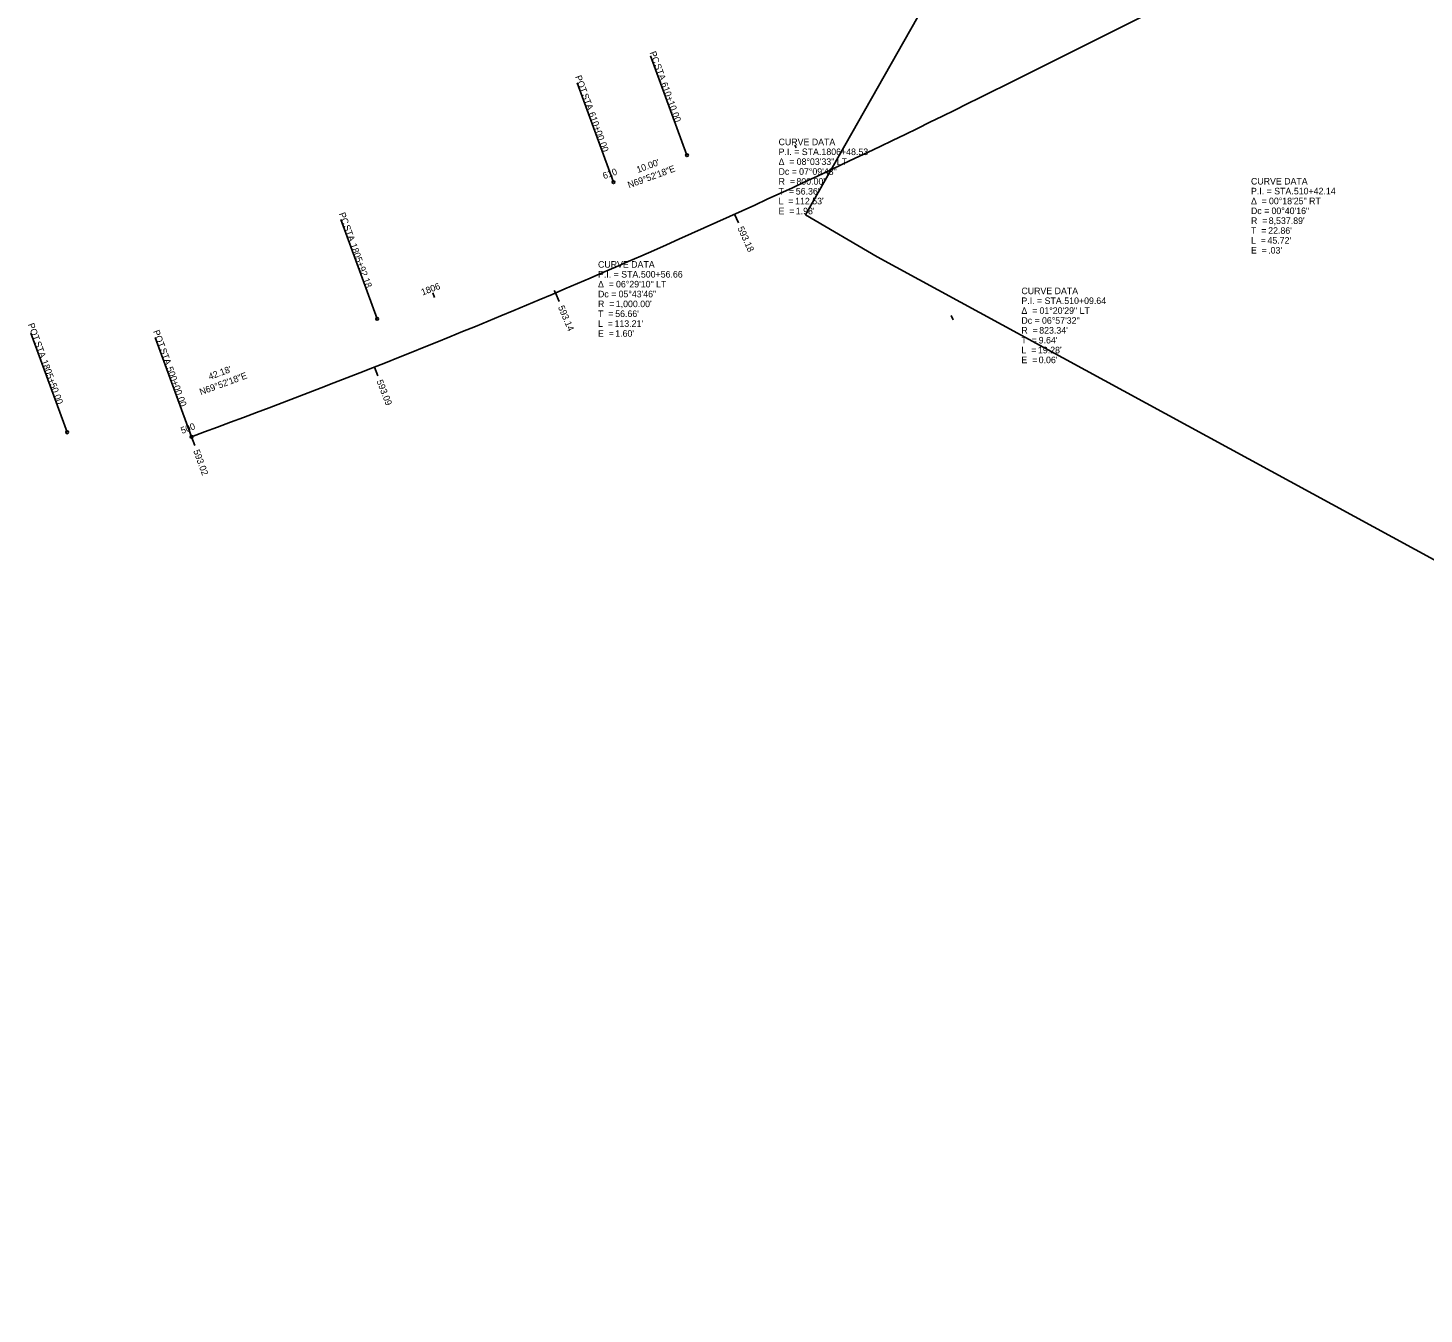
# Model space of a CAD drawing. Extents: x 152338 to 153512, y 329809 to 331515.
# Drawn here: x 152338.5 to 152516.9, y 330674.2 to 330838.6 of the extents above; entities that cross this region are included whole.
import ezdxf

# ---------------------------------------------------------------- set-up
doc = ezdxf.new("R2010")
doc.units = 0
for name, color, linetype in [('Default', 7, 'Continuous'), ('GE_P_Alignment_100_Bearings', 7, 'Continuous'), ('GE_P_Alignment_100_Cardinal_Points', 7, 'Continuous'), ('GE_P_Alignment_100_Curve_Data', 7, 'Continuous'), ('GE_P_Alignment_100_Distances', 7, 'Continuous'), ('GE_P_Alignment_100_Stations', 7, 'Continuous'), ('SC_Scratch1', 7, 'Continuous'), ('SH_Text', 7, 'Continuous')]:
    doc.layers.add(name, color=color, linetype=linetype)

msp = doc.modelspace()

# ---------------------------------------------------------------- linework, layer by layer
at = {"layer": 'Default'}
msp.add_lwpolyline([(152552.61, 330954.95), (152526.67, 330971.36), (152437.81, 330814.7), (152446.98, 330809.34), (152695.31, 330674.24), (152765.95, 330831.02), (152748.14, 330842.73)], close=True, dxfattribs=at)
at = {"layer": 'GE_P_Alignment_100_Cardinal_Points'}
for p, q in [((152422.69, 330822.32), (152418.04, 330835)), ((152413.3, 330818.88), (152408.66, 330831.56)), ((152383.1, 330801.42), (152378.45, 330814.1)), ((152343.5, 330786.91), (152338.85, 330799.58)), ((152359.39, 330786.34), (152354.74, 330799.02))]:
    msp.add_line(p, q, dxfattribs=at)
for centre in [(152422.69, 330822.32), (152413.3, 330818.88), (152383.1, 330801.42), (152343.5, 330786.91), (152359.39, 330786.34)]:
    msp.add_circle(centre, 0.18, dxfattribs=at)
at = {"layer": 'GE_P_Alignment_100_Stations'}
for p, q in [((152436.62, 330823.26), (152436.48, 330823.59)), ((152413.3, 330818.88), (152413.09, 330819.45)), ((152390.43, 330804.15), (152390.22, 330804.71)), ((152405.88, 330804.71), (152405.74, 330805.05)), ((152456.69, 330801.3), (152456.44, 330801.84)), ((152343.5, 330786.91), (152343.37, 330787.25)), ((152359.39, 330786.34), (152359.18, 330786.91))]:
    msp.add_line(p, q, dxfattribs=at)
at = {"layer": 'SC_Scratch1'}
msp.add_line((152463.25, 330831.23), (152514.06, 330856.68), dxfattribs=at)
msp.add_arc((152015.26, 331725.27), 1000, 290.12822, 296.61442, dxfattribs=at)
at = {"layer": 'SH_Text'}
for p, q in [((152428.77, 330814.77), (152429.27, 330813.67)), ((152405.88, 330804.71), (152406.35, 330803.61)), ((152382.75, 330795.24), (152383.19, 330794.12)), ((152359.39, 330786.34), (152359.8, 330785.22))]:
    msp.add_line(p, q, dxfattribs=at)

# ---------------------------------------------------------------- texts
at = {"layer": 'GE_P_Alignment_100_Bearings'}
for p in [(152415.29, 330818.08), (152360.59, 330791.64)]:
    msp.add_text('N69°52\'18"E', height=0.84, rotation=20.1282, dxfattribs=at).set_placement(p)
at = {"layer": 'GE_P_Alignment_100_Cardinal_Points'}
for s, p in [('PC', (152417.9, 330835.42)), (' STA. ', (152418.38, 330834.13)), ('POT', (152408.38, 330832.35)), (' STA. ', (152409.12, 330830.32)), ('610+10.00', (152419.35, 330831.47)), ('610+00.00', (152410.1, 330827.66)), ('PC', (152378.2, 330814.83)), (' STA. ', (152378.67, 330813.54)), ('1805+92.18', (152379.64, 330810.88)), ('POT', (152338.46, 330800.69)), ('POT', (152354.46, 330799.81)), (' STA. ', (152339.2, 330798.66)), (' STA. ', (152355.21, 330797.78)), ('1805+50.00', (152340.18, 330796)), ('500+00.00', (152356.18, 330795.12))]:
    msp.add_text(s, height=0.84, rotation=290.1282, dxfattribs=at).set_placement(p)
at = {"layer": 'GE_P_Alignment_100_Curve_Data'}
for s, p in [('CURVE DATA', (152434.39, 330823.59)), ('P.I. = STA. ', (152434.39, 330822.33)), ('1806+48.53', (152439.87, 330822.33)), ('Δ  = ', (152434.39, 330821.07)), ('08°03\'33" LT', (152436.7, 330821.07)), ('Dc = ', (152434.39, 330819.81)), ('07°09\'43"', (152437.01, 330819.81)), ('T  = ', (152434.39, 330817.29)), ('R  = ', (152434.39, 330818.55)), ("56.36'", (152436.59, 330817.29)), ("800.00'", (152436.67, 330818.55)), ('CURVE DATA', (152494.74, 330818.57)), ('P.I. = STA. ', (152494.74, 330817.31)), ('510+42.14', (152500.22, 330817.31)), ('L  = ', (152434.39, 330816.03)), ("112.53'", (152436.5, 330816.03)), ('Δ  = ', (152494.74, 330816.05)), ('00°18\'25" RT', (152497.04, 330816.05)), ('E  = ', (152434.39, 330814.77)), ("1.98'", (152436.59, 330814.77)), ('Dc = ', (152494.74, 330814.79)), ('R  = ', (152494.74, 330813.53)), ("8,537.89'", (152497.01, 330813.53)), ('00°40\'16"', (152497.36, 330814.79)), ('T  = ', (152494.74, 330812.27)), ("22.86'", (152496.94, 330812.27)), ('L  = ', (152494.74, 330811.01)), ('E  = ', (152494.74, 330809.75)), ("45.72'", (152496.85, 330811.01)), (".03'", (152496.94, 330809.75)), ('CURVE DATA', (152411.32, 330807.94)), ('P.I. = STA. ', (152411.32, 330806.68)), ('500+56.66', (152416.8, 330806.68)), ('Δ  = ', (152411.32, 330805.42)), ('06°29\'10" LT', (152413.62, 330805.42)), ('CURVE DATA', (152465.41, 330804.56)), ('Dc = ', (152411.32, 330804.16)), ('R  = ', (152411.32, 330802.9)), ("1,000.00'", (152413.59, 330802.9)), ('05°43\'46"', (152413.94, 330804.16)), ('P.I. = STA. ', (152465.41, 330803.3)), ('510+09.64', (152470.89, 330803.3)), ('T  = ', (152411.32, 330801.64)), ("56.66'", (152413.52, 330801.64)), ('Δ  = ', (152465.41, 330802.04)), ('01°20\'29" LT', (152467.72, 330802.04)), ('L  = ', (152411.32, 330800.38)), ('E  = ', (152411.32, 330799.12)), ("113.21'", (152413.43, 330800.38)), ("1.60'", (152413.52, 330799.12)), ('Dc = ', (152465.41, 330800.78)), ('R  = ', (152465.41, 330799.52)), ("823.34'", (152467.69, 330799.52)), ('06°57\'32"', (152468.04, 330800.78)), ('T  = ', (152465.41, 330798.26)), ("9.64'", (152467.62, 330798.26)), ('L  = ', (152465.41, 330797)), ('E  = ', (152465.41, 330795.74)), ("19.28'", (152467.53, 330797)), ("0.06'", (152467.62, 330795.74))]:
    msp.add_text(s, height=0.84, dxfattribs=at).set_placement(p)
at = {"layer": 'GE_P_Alignment_100_Distances'}
for s, p in [("10.00'", (152416.42, 330820.04)), ("42.18'", (152361.73, 330793.6))]:
    msp.add_text(s, height=0.84, rotation=20.1282, dxfattribs=at).set_placement(p)
at = {"layer": 'GE_P_Alignment_100_Stations'}
for s, rotation, p in [('610', 20.1282, (152412.1, 330819.24)), ('1806', 20.6885, (152388.91, 330804.38)), ('500', 20.1282, (152358.19, 330786.7))]:
    msp.add_text(s, height=0.84, rotation=rotation, dxfattribs=at).set_placement(p)
at = {"layer": 'SH_Text'}
for s, rotation, p in [('593.18', 294.4254, (152429.12, 330812.99)), ('593.14', 292.993, (152406.19, 330802.91)), ('593.09', 291.5606, (152383.01, 330793.44)), ('593.02', 290.1282, (152359.6, 330784.53))]:
    msp.add_text(s, height=0.84, rotation=rotation, dxfattribs=at).set_placement(p)

doc.saveas('drawing.dxf')
